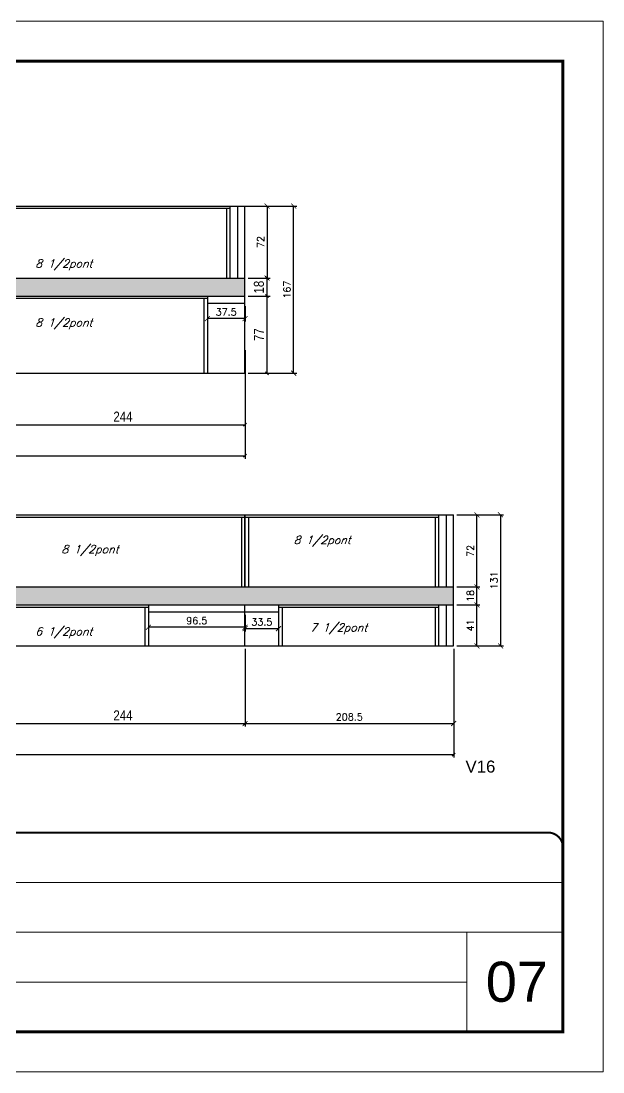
# Model space of a CAD drawing. Extents: x -10448 to -1189, y -11772 to 17235.
# Drawn here: x -6361 to -5780, y 14646 to 15696 of the extents above; entities that cross this region are included whole.
import ezdxf

# ---------------------------------------------------------------- set-up
doc = ezdxf.new("R2010")
doc.units = 0
doc.linetypes.add('CONTINUO', pattern=[0])
doc.linetypes.add('DASHED', pattern=[0.75, 0.5, -0.25])
for name, color, linetype in [('5', 5, 'Continuous'), ('COTA', 241, 'Continuous'), ('Painéis', 200, 'Continuous'), ('SARR_2.2x7', 40, 'Continuous'), ('SARR_3.5x7', 81, 'Continuous'), ('texto', 7, 'Continuous')]:
    doc.layers.add(name, color=color, linetype=linetype)
for name, color, linetype, lineweight in [('CARIMBO', 255, 'Continuous', 9), ('Folhas', 255, 'Continuous', 9), ('SARRAFO DE PRESSAO', 251, 'DASHED', 9)]:
    doc.layers.add(name, color=color, linetype=linetype, lineweight=lineweight)
doc.styles.add('ARIAL', font='arial.ttf')
doc.styles.add('COTA TECNICA', font='techl___.ttf', dxfattribs={"height": 10})
doc.styles.add('Romans', font='romans.shx')
doc.styles.get("Standard").update_dxf_attribs({"font": 'arial.ttf'})
doc.dimstyles.new('Cota Paínel', dxfattribs={"dimtxt": 7, "dimasz": 5, "dimexe": 3, "dimexo": 3, "dimgap": 3, "dimtad": 1, "dimdec": 1, "dimzin": 12, "dimdsep": 46, "dimtxsty": 'Romans', "dimblk": 'ARCHTICK', "dimcen": 0, "dimclrd": 4, "dimclre": 4, "dimclrt": 1, "dimadec": 1, "dimazin": 3, "dimtfac": 1, "dimtdec": 1, "dimtmove": 0, "dimatfit": 3, "dimldrblk": 'OBLIQUE', "dimfxl": 1, "dimtolj": 1, "dimtzin": 12, "dimarcsym": 0})
doc.dimstyles.new('PAINEL', dxfattribs={"dimtxt": 10, "dimasz": 3, "dimexe": 3, "dimexo": 3, "dimgap": 3, "dimtad": 1, "dimdec": 1, "dimzin": 12, "dimdsep": 46, "dimtxsty": 'COTA TECNICA', "dimblk1": 'OBLIQUE', "dimblk2": 'OBLIQUE', "dimsah": 1, "dimcen": 0.9, "dimclrd": 4, "dimclre": 4, "dimclrt": 240, "dimadec": 1, "dimazin": 3, "dimtfac": 1, "dimtdec": 1, "dimtmove": 0, "dimatfit": 3, "dimfxl": 1, "dimtolj": 1, "dimtzin": 12, "dimarcsym": 0})

# ---------------------------------------------------------------- blocks, each defined once
blk = doc.blocks.new('9999999999')
at = {"color": 30, "linetype": 'CONTINUO'}
for p, q in [((98564.6, 34379.6), (99584, 34379.6)), ((98564.6, 34329.8), (99488, 34329.8)), ((99584, 34329.8), (99488, 34329.8)), ((99488, 34329.8), (99488, 34230.2)), ((98564.6, 34280), (99488, 34280))]:
    blk.add_line(p, q, dxfattribs=at)
at = {"color": 30, "linetype": 'CONTINUO', "const_width": 2}
blk.add_lwpolyline([(99584, 34230.2), (99584, 34414.4, 0.414214), (99569, 34429.4), (98229, 34429.4, 0.414214), (98214, 34414.4), (98214, 34245.2, 0.414214), (98229, 34230.2), (99584, 34230.2)], format="xyb", dxfattribs=at)
at = {"layer": 'Folhas'}
blk.add_lwpolyline([(98139, 34190.2), (99624, 34190.2), (99624, 35240.2), (98139, 35240.2)], close=True, dxfattribs=at)
at = {"layer": 'Folhas', "color": 30, "const_width": 3}
blk.add_lwpolyline([(98214, 34230.2), (99584, 34230.2), (99584, 35200.2), (98214, 35200.2)], close=True, dxfattribs=at)
blk = doc.blocks.new('_Oblique')
at = {"color": 0, "linetype": 'ByBlock', "lineweight": -2}
blk.add_line((-0.5, -0.5), (0.5, 0.5), dxfattribs=at)
blk = doc.blocks.new('*D50')
at = {"layer": 'COTA', "color": 4, "linetype": 'ByBlock', "lineweight": -2, "transparency": 16777216}
for p, q in [((-6134.5, 15420.8), (-6112.5, 15420.8)), ((-6115.5, 15343.8), (-6115.5, 15420.8)), ((-6134.5, 15343.8), (-6112.5, 15343.8))]:
    blk.add_line(p, q, dxfattribs=at)
at = {"layer": 'Defpoints', "color": 0, "linetype": 'ByBlock', "transparency": 16777216}
for p in [(-6137.5, 15420.8), (-6115.5, 15420.8), (-6137.5, 15343.8)]:
    blk.add_point(p, dxfattribs=at)
at = {"layer": 'COTA', "color": 4, "linetype": 'ByBlock', "lineweight": -2, "transparency": 16777216, "xscale": 3, "yscale": 3, "zscale": 3}
for p, rotation in [((-6115.5, 15420.8), 90), ((-6115.5, 15343.8), 270)]:
    blk.add_blockref('_Oblique', p, dxfattribs=dict(at, rotation=rotation))
at = {"layer": 'COTA', "color": 240, "linetype": 'ByBlock', "transparency": 16777216, "insert": (-6123.6, 15382.3), "char_height": 10, "attachment_point": 5, "rotation": 90, "style": 'COTA TECNICA'}
blk.add_mtext('\\A1;77', dxfattribs=at)
blk = doc.blocks.new('*D51')
at = {"layer": 'COTA', "color": 4, "linetype": 'ByBlock', "lineweight": -2, "transparency": 16777216}
for p, q in [((-6134.5, 15438.8), (-6112.5, 15438.8)), ((-6115.5, 15420.8), (-6115.5, 15438.8)), ((-6134.5, 15420.8), (-6112.5, 15420.8))]:
    blk.add_line(p, q, dxfattribs=at)
at = {"layer": 'Defpoints', "color": 0, "linetype": 'ByBlock', "transparency": 16777216}
for p in [(-6137.5, 15438.8), (-6115.5, 15438.8), (-6137.5, 15420.8)]:
    blk.add_point(p, dxfattribs=at)
at = {"layer": 'COTA', "color": 4, "linetype": 'ByBlock', "lineweight": -2, "transparency": 16777216, "xscale": 3, "yscale": 3, "zscale": 3}
for p, rotation in [((-6115.5, 15438.8), 90), ((-6115.5, 15420.8), 270)]:
    blk.add_blockref('_Oblique', p, dxfattribs=dict(at, rotation=rotation))
at = {"layer": 'COTA', "color": 240, "linetype": 'ByBlock', "transparency": 16777216, "insert": (-6123.6, 15429.8), "char_height": 10, "attachment_point": 5, "rotation": 90, "style": 'COTA TECNICA'}
blk.add_mtext('\\A1;18', dxfattribs=at)
blk = doc.blocks.new('*D54')
at = {"layer": 'COTA', "color": 4, "linetype": 'ByBlock', "lineweight": -2, "transparency": 16777216}
for p, q in [((-7113.5, 15376.8), (-7113.5, 15258.3)), ((-6137.5, 15366.8), (-6137.5, 15258.3)), ((-7113.5, 15261.3), (-6137.5, 15261.3))]:
    blk.add_line(p, q, dxfattribs=at)
at = {"layer": 'Defpoints', "color": 0, "linetype": 'ByBlock', "transparency": 16777216}
for p in [(-7113.5, 15379.8), (-6137.5, 15369.8), (-6137.5, 15261.3)]:
    blk.add_point(p, dxfattribs=at)
at = {"layer": 'COTA', "color": 4, "linetype": 'ByBlock', "lineweight": -2, "transparency": 16777216, "xscale": 3, "yscale": 3, "zscale": 3, "rotation": 180}
blk.add_blockref('_Oblique', (-7113.5, 15261.3), dxfattribs=at)
at = {"layer": 'COTA', "color": 4, "linetype": 'ByBlock', "lineweight": -2, "transparency": 16777216, "xscale": 3, "yscale": 3, "zscale": 3}
blk.add_blockref('_Oblique', (-6137.5, 15261.3), dxfattribs=at)
at = {"layer": 'COTA', "color": 240, "linetype": 'ByBlock', "transparency": 16777216, "insert": (-6625.5, 15269.4), "char_height": 10, "attachment_point": 5, "style": 'COTA TECNICA'}
blk.add_mtext('\\A1;976', dxfattribs=at)
blk = doc.blocks.new('*D55')
at = {"layer": 'COTA', "color": 4, "linetype": 'ByBlock', "lineweight": -2, "transparency": 16777216}
for p, q in [((-6381.5, 15366.8), (-6381.5, 15289.3)), ((-6137.5, 15354.6), (-6137.5, 15289.3)), ((-6381.5, 15292.3), (-6137.5, 15292.3))]:
    blk.add_line(p, q, dxfattribs=at)
at = {"layer": 'Defpoints', "color": 0, "linetype": 'ByBlock', "transparency": 16777216}
for p in [(-6381.5, 15369.8), (-6137.5, 15357.6), (-6137.5, 15292.3)]:
    blk.add_point(p, dxfattribs=at)
at = {"layer": 'COTA', "color": 4, "linetype": 'ByBlock', "lineweight": -2, "transparency": 16777216, "xscale": 3, "yscale": 3, "zscale": 3, "rotation": 180}
blk.add_blockref('_Oblique', (-6381.5, 15292.3), dxfattribs=at)
at = {"layer": 'COTA', "color": 4, "linetype": 'ByBlock', "lineweight": -2, "transparency": 16777216, "xscale": 3, "yscale": 3, "zscale": 3}
blk.add_blockref('_Oblique', (-6137.5, 15292.3), dxfattribs=at)
at = {"layer": 'COTA', "color": 240, "linetype": 'ByBlock', "transparency": 16777216, "insert": (-6259.5, 15300.4), "char_height": 10, "attachment_point": 5, "style": 'COTA TECNICA'}
blk.add_mtext('\\A1;244', dxfattribs=at)
blk = doc.blocks.new('_ArchTick')
at = {"color": 0, "linetype": 'ByBlock', "const_width": 0.15}
blk.add_lwpolyline([(-0.5, -0.5), (0.5, 0.5)], dxfattribs=at)
blk = doc.blocks.new('*D59')
at = {"layer": 'COTA', "color": 4, "lineweight": -2, "transparency": 16777216}
for p, q in [((-6175, 15410.8), (-6175, 15395.4)), ((-6137.5, 15410.8), (-6137.5, 15395.4)), ((-6137.5, 15398.4), (-6175, 15398.4))]:
    blk.add_line(p, q, dxfattribs=at)
at = {"layer": 'Defpoints', "color": 0, "transparency": 16777216}
for p in [(-6175, 15413.8), (-6137.5, 15413.8), (-6175, 15398.4)]:
    blk.add_point(p, dxfattribs=at)
at = {"layer": 'COTA', "color": 4, "lineweight": -2, "transparency": 16777216, "xscale": 5, "yscale": 5, "zscale": 5, "rotation": 180}
blk.add_blockref('_ArchTick', (-6175, 15398.4), dxfattribs=at)
at = {"layer": 'COTA', "color": 4, "lineweight": -2, "transparency": 16777216, "xscale": 5, "yscale": 5, "zscale": 5}
blk.add_blockref('_ArchTick', (-6137.5, 15398.4), dxfattribs=at)
at = {"layer": 'COTA', "color": 1, "transparency": 16777216, "insert": (-6156.3, 15404.9), "char_height": 7, "attachment_point": 5, "style": 'Romans'}
blk.add_mtext('\\A1;37.5', dxfattribs=at)
blk = doc.blocks.new('*D62')
at = {"layer": 'COTA', "color": 4, "linetype": 'ByBlock', "lineweight": -2, "transparency": 16777216}
for p, q in [((-5929, 15068.3), (-5929, 14959.8)), ((-7113.5, 15032.3), (-7113.5, 14959.8)), ((-7113.5, 14962.8), (-5929, 14962.8))]:
    blk.add_line(p, q, dxfattribs=at)
at = {"layer": 'Defpoints', "color": 0, "linetype": 'ByBlock', "transparency": 16777216}
for p in [(-5929, 15071.3), (-7113.5, 15035.3), (-5929, 14962.8)]:
    blk.add_point(p, dxfattribs=at)
at = {"layer": 'COTA', "color": 4, "linetype": 'ByBlock', "lineweight": -2, "transparency": 16777216, "xscale": 3, "yscale": 3, "zscale": 3, "rotation": 180}
blk.add_blockref('_Oblique', (-7113.5, 14962.8), dxfattribs=at)
at = {"layer": 'COTA', "color": 4, "linetype": 'ByBlock', "lineweight": -2, "transparency": 16777216, "xscale": 3, "yscale": 3, "zscale": 3}
blk.add_blockref('_Oblique', (-5929, 14962.8), dxfattribs=at)
at = {"layer": 'COTA', "color": 240, "linetype": 'ByBlock', "transparency": 16777216, "insert": (-6521.3, 14970.9), "char_height": 10, "attachment_point": 5, "style": 'COTA TECNICA'}
blk.add_mtext('\\A1;1184.5', dxfattribs=at)
blk = doc.blocks.new('*D63')
at = {"layer": 'COTA', "color": 4, "linetype": 'ByBlock', "lineweight": -2, "transparency": 16777216}
for p, q in [((-6381.5, 15068.3), (-6381.5, 14990.8)), ((-6137.5, 15056), (-6137.5, 14990.8)), ((-6381.5, 14993.8), (-6137.5, 14993.8))]:
    blk.add_line(p, q, dxfattribs=at)
at = {"layer": 'Defpoints', "color": 0, "linetype": 'ByBlock', "transparency": 16777216}
for p in [(-6381.5, 15071.3), (-6137.5, 15059), (-6137.5, 14993.8)]:
    blk.add_point(p, dxfattribs=at)
at = {"layer": 'COTA', "color": 4, "linetype": 'ByBlock', "lineweight": -2, "transparency": 16777216, "xscale": 3, "yscale": 3, "zscale": 3, "rotation": 180}
blk.add_blockref('_Oblique', (-6381.5, 14993.8), dxfattribs=at)
at = {"layer": 'COTA', "color": 4, "linetype": 'ByBlock', "lineweight": -2, "transparency": 16777216, "xscale": 3, "yscale": 3, "zscale": 3}
blk.add_blockref('_Oblique', (-6137.5, 14993.8), dxfattribs=at)
at = {"layer": 'COTA', "color": 240, "linetype": 'ByBlock', "transparency": 16777216, "insert": (-6259.5, 15001.9), "char_height": 10, "attachment_point": 5, "style": 'COTA TECNICA'}
blk.add_mtext('\\A1;244', dxfattribs=at)
blk = doc.blocks.new('*D66')
at = {"layer": 'COTA', "color": 4, "lineweight": -2, "transparency": 16777216}
for p, q in [((-6234, 15102.3), (-6234, 15086.9)), ((-6137.5, 15102.3), (-6137.5, 15086.9)), ((-6137.5, 15089.9), (-6234, 15089.9))]:
    blk.add_line(p, q, dxfattribs=at)
at = {"layer": 'Defpoints', "color": 0, "transparency": 16777216}
for p in [(-6234, 15105.3), (-6137.5, 15105.3), (-6234, 15089.9)]:
    blk.add_point(p, dxfattribs=at)
at = {"layer": 'COTA', "color": 4, "lineweight": -2, "transparency": 16777216, "xscale": 5, "yscale": 5, "zscale": 5, "rotation": 180}
blk.add_blockref('_ArchTick', (-6234, 15089.9), dxfattribs=at)
at = {"layer": 'COTA', "color": 4, "lineweight": -2, "transparency": 16777216, "xscale": 5, "yscale": 5, "zscale": 5}
blk.add_blockref('_ArchTick', (-6137.5, 15089.9), dxfattribs=at)
at = {"layer": 'COTA', "color": 1, "transparency": 16777216, "insert": (-6185.8, 15096.4), "char_height": 7, "attachment_point": 5, "style": 'Romans'}
blk.add_mtext('\\A1;96.5', dxfattribs=at)
blk = doc.blocks.new('*D68')
at = {"layer": 'COTA', "color": 4, "lineweight": -2, "transparency": 16777216}
for p, q in [((-6137.5, 15102.3), (-6137.5, 15085.6)), ((-6104, 15102.3), (-6104, 15085.6)), ((-6137.5, 15088.6), (-6104, 15088.6))]:
    blk.add_line(p, q, dxfattribs=at)
at = {"layer": 'Defpoints', "color": 0, "transparency": 16777216}
for p in [(-6137.5, 15105.3), (-6104, 15105.3), (-6104, 15088.6)]:
    blk.add_point(p, dxfattribs=at)
at = {"layer": 'COTA', "color": 4, "lineweight": -2, "transparency": 16777216, "xscale": 5, "yscale": 5, "zscale": 5, "rotation": 180}
blk.add_blockref('_ArchTick', (-6137.5, 15088.6), dxfattribs=at)
at = {"layer": 'COTA', "color": 4, "lineweight": -2, "transparency": 16777216, "xscale": 5, "yscale": 5, "zscale": 5}
blk.add_blockref('_ArchTick', (-6104, 15088.6), dxfattribs=at)
at = {"layer": 'COTA', "color": 1, "transparency": 16777216, "insert": (-6120.8, 15095.1), "char_height": 7, "attachment_point": 5, "style": 'Romans'}
blk.add_mtext('\\A1;33.5', dxfattribs=at)
blk = doc.blocks.new('*D69')
at = {"layer": 'COTA', "color": 4, "lineweight": -2, "transparency": 16777216}
for p, q in [((-6137.5, 15068.3), (-6137.5, 14990.8)), ((-5929, 15068.3), (-5929, 14990.8)), ((-6137.5, 14993.8), (-5929, 14993.8))]:
    blk.add_line(p, q, dxfattribs=at)
at = {"layer": 'Defpoints', "color": 0, "transparency": 16777216}
for p in [(-6137.5, 15071.3), (-5929, 15071.3), (-5929, 14993.8)]:
    blk.add_point(p, dxfattribs=at)
at = {"layer": 'COTA', "color": 4, "lineweight": -2, "transparency": 16777216, "xscale": 5, "yscale": 5, "zscale": 5, "rotation": 180}
blk.add_blockref('_ArchTick', (-6137.5, 14993.8), dxfattribs=at)
at = {"layer": 'COTA', "color": 4, "lineweight": -2, "transparency": 16777216, "xscale": 5, "yscale": 5, "zscale": 5}
blk.add_blockref('_ArchTick', (-5929, 14993.8), dxfattribs=at)
at = {"layer": 'COTA', "color": 1, "transparency": 16777216, "insert": (-6033.3, 15000.3), "char_height": 7, "attachment_point": 5, "style": 'Romans'}
blk.add_mtext('\\A1;208.5', dxfattribs=at)
blk = doc.blocks.new('*D75')
at = {"layer": 'COTA', "color": 4, "lineweight": -2, "transparency": 16777216}
for p, q in [((-6134.5, 15510.8), (-6112.5, 15510.8)), ((-6115.5, 15510.8), (-6115.5, 15438.8)), ((-6134.5, 15438.8), (-6112.5, 15438.8))]:
    blk.add_line(p, q, dxfattribs=at)
at = {"layer": 'Defpoints', "color": 0, "transparency": 16777216}
for p in [(-6137.5, 15510.8), (-6137.5, 15438.8), (-6115.5, 15438.8)]:
    blk.add_point(p, dxfattribs=at)
at = {"layer": 'COTA', "color": 4, "lineweight": -2, "transparency": 16777216, "xscale": 5, "yscale": 5, "zscale": 5}
for p, rotation in [((-6115.5, 15510.8), 90), ((-6115.5, 15438.8), 270)]:
    blk.add_blockref('_ArchTick', p, dxfattribs=dict(at, rotation=rotation))
at = {"layer": 'COTA', "color": 1, "transparency": 16777216, "insert": (-6122, 15474.8), "char_height": 7, "attachment_point": 5, "rotation": 90, "style": 'Romans'}
blk.add_mtext('\\A1;72', dxfattribs=at)
blk = doc.blocks.new('*D76')
at = {"layer": 'COTA', "color": 4, "lineweight": -2, "transparency": 16777216}
for p, q in [((-6141.5, 15510.8), (-6085.9, 15510.8)), ((-6088.9, 15343.8), (-6088.9, 15510.8)), ((-6134.5, 15343.8), (-6085.9, 15343.8))]:
    blk.add_line(p, q, dxfattribs=at)
at = {"layer": 'Defpoints', "color": 0, "transparency": 16777216}
for p in [(-6144.5, 15510.8), (-6088.9, 15510.8), (-6137.5, 15343.8)]:
    blk.add_point(p, dxfattribs=at)
at = {"layer": 'COTA', "color": 4, "lineweight": -2, "transparency": 16777216, "xscale": 5, "yscale": 5, "zscale": 5}
for p, rotation in [((-6088.9, 15510.8), 90), ((-6088.9, 15343.8), 270)]:
    blk.add_blockref('_ArchTick', p, dxfattribs=dict(at, rotation=rotation))
at = {"layer": 'COTA', "color": 1, "transparency": 16777216, "insert": (-6095.4, 15427.3), "char_height": 7, "attachment_point": 5, "rotation": 90, "style": 'Romans'}
blk.add_mtext('\\A1;167', dxfattribs=at)
blk = doc.blocks.new('*D77')
at = {"layer": 'COTA', "color": 4, "lineweight": -2, "transparency": 16777216}
for p, q in [((-5926, 15202.3), (-5902.8, 15202.3)), ((-5905.8, 15130.3), (-5905.8, 15202.3)), ((-5926, 15130.3), (-5902.8, 15130.3))]:
    blk.add_line(p, q, dxfattribs=at)
at = {"layer": 'Defpoints', "color": 0, "transparency": 16777216}
for p in [(-5929, 15202.3), (-5905.8, 15202.3), (-5929, 15130.3)]:
    blk.add_point(p, dxfattribs=at)
at = {"layer": 'COTA', "color": 4, "lineweight": -2, "transparency": 16777216, "xscale": 5, "yscale": 5, "zscale": 5}
for p, rotation in [((-5905.8, 15202.3), 90), ((-5905.8, 15130.3), 270)]:
    blk.add_blockref('_ArchTick', p, dxfattribs=dict(at, rotation=rotation))
at = {"layer": 'COTA', "color": 1, "transparency": 16777216, "insert": (-5912.3, 15166.3), "char_height": 7, "attachment_point": 5, "rotation": 90, "style": 'Romans'}
blk.add_mtext('\\A1;72', dxfattribs=at)
blk = doc.blocks.new('*D78')
at = {"layer": 'COTA', "color": 4, "lineweight": -2, "transparency": 16777216}
for p, q in [((-5926, 15130.3), (-5902.8, 15130.3)), ((-5905.8, 15112.3), (-5905.8, 15130.3)), ((-5926, 15112.3), (-5902.8, 15112.3))]:
    blk.add_line(p, q, dxfattribs=at)
at = {"layer": 'Defpoints', "color": 0, "transparency": 16777216}
for p in [(-5929, 15130.3), (-5905.8, 15130.3), (-5929, 15112.3)]:
    blk.add_point(p, dxfattribs=at)
at = {"layer": 'COTA', "color": 4, "lineweight": -2, "transparency": 16777216, "xscale": 5, "yscale": 5, "zscale": 5}
for p, rotation in [((-5905.8, 15130.3), 90), ((-5905.8, 15112.3), 270)]:
    blk.add_blockref('_ArchTick', p, dxfattribs=dict(at, rotation=rotation))
at = {"layer": 'COTA', "color": 1, "transparency": 16777216, "insert": (-5912.3, 15121.3), "char_height": 7, "attachment_point": 5, "rotation": 90, "style": 'Romans'}
blk.add_mtext('\\A1;18', dxfattribs=at)
blk = doc.blocks.new('*D79')
at = {"layer": 'COTA', "color": 4, "lineweight": -2, "transparency": 16777216}
for p, q in [((-5926, 15112.3), (-5902.8, 15112.3)), ((-5905.8, 15071.3), (-5905.8, 15112.3)), ((-5926, 15071.3), (-5902.8, 15071.3))]:
    blk.add_line(p, q, dxfattribs=at)
at = {"layer": 'Defpoints', "color": 0, "transparency": 16777216}
for p in [(-5929, 15112.3), (-5905.8, 15112.3), (-5929, 15071.3)]:
    blk.add_point(p, dxfattribs=at)
at = {"layer": 'COTA', "color": 4, "lineweight": -2, "transparency": 16777216, "xscale": 5, "yscale": 5, "zscale": 5}
for p, rotation in [((-5905.8, 15112.3), 90), ((-5905.8, 15071.3), 270)]:
    blk.add_blockref('_ArchTick', p, dxfattribs=dict(at, rotation=rotation))
at = {"layer": 'COTA', "color": 1, "transparency": 16777216, "insert": (-5912.3, 15091.8), "char_height": 7, "attachment_point": 5, "rotation": 90, "style": 'Romans'}
blk.add_mtext('\\A1;41', dxfattribs=at)
blk = doc.blocks.new('*D80')
at = {"layer": 'COTA', "color": 4, "lineweight": -2, "transparency": 16777216}
for p, q in [((-5926, 15202.3), (-5879.2, 15202.3)), ((-5882.2, 15202.3), (-5882.2, 15071.3)), ((-5926, 15071.3), (-5879.2, 15071.3))]:
    blk.add_line(p, q, dxfattribs=at)
at = {"layer": 'Defpoints', "color": 0, "transparency": 16777216}
for p in [(-5929, 15202.3), (-5929, 15071.3), (-5882.2, 15071.3)]:
    blk.add_point(p, dxfattribs=at)
at = {"layer": 'COTA', "color": 4, "lineweight": -2, "transparency": 16777216, "xscale": 5, "yscale": 5, "zscale": 5}
for p, rotation in [((-5882.2, 15202.3), 90), ((-5882.2, 15071.3), 270)]:
    blk.add_blockref('_ArchTick', p, dxfattribs=dict(at, rotation=rotation))
at = {"layer": 'COTA', "color": 1, "transparency": 16777216, "insert": (-5888.7, 15136.8), "char_height": 7, "attachment_point": 5, "rotation": 90, "style": 'Romans'}
blk.add_mtext('\\A1;131', dxfattribs=at)

msp = doc.modelspace()

# ---------------------------------------------------------------- hatches: boundary and pattern name
at = {"layer": 'COTA', "linetype": 'ByBlock'}
h = msp.add_hatch(dxfattribs=at)
h.set_pattern_fill('AR-CONC', color=256, scale=0.03)
h.paths.add_polyline_path([(-6137.54, 15420.8), (-6137.54, 15438.8), (-7113.54, 15438.8), (-7113.54, 15420.8)])
h = msp.add_hatch(dxfattribs=at)
h.set_pattern_fill('AR-CONC', color=256, scale=0.03)
h.paths.add_polyline_path([(-7113.54, 15130.28), (-7113.54, 15112.28), (-6137.54, 15112.28), (-5929.04, 15112.28), (-5929.04, 15130.28), (-6137.54, 15130.28)])

# ---------------------------------------------------------------- linework, layer by layer
for p, q in [((-6137.54, 15420.8), (-6137.54, 15438.8)), ((-5929.04, 15112.28), (-5929.04, 15130.28))]:
    msp.add_line(p, q, dxfattribs=at)
at = {"layer": 'Painéis', "linetype": 'ByBlock'}
for p, q in [((-7113.54, 15510.8), (-6137.54, 15510.8)), ((-6137.54, 15438.8), (-6137.54, 15510.8)), ((-7113.54, 15438.8), (-6137.54, 15438.8)), ((-7113.54, 15420.8), (-6137.54, 15420.8)), ((-6137.54, 15343.8), (-6137.54, 15420.8)), ((-6658.04, 15343.8), (-6137.54, 15343.8)), ((-7113.54, 15202.28), (-6137.54, 15202.28)), ((-6137.54, 15130.28), (-6137.54, 15202.28)), ((-6137.54, 15202.28), (-5929.04, 15202.28)), ((-6137.54, 15130.28), (-6137.54, 15202.28)), ((-5929.04, 15130.28), (-5929.04, 15202.28)), ((-7113.54, 15130.28), (-6137.54, 15130.28)), ((-6137.54, 15130.28), (-5929.04, 15130.28)), ((-7113.54, 15112.28), (-6137.54, 15112.28)), ((-6137.54, 15071.28), (-6137.54, 15112.28)), ((-6137.54, 15112.28), (-5929.04, 15112.28)), ((-6137.54, 15071.28), (-6137.54, 15112.28)), ((-5929.04, 15071.28), (-5929.04, 15112.28)), ((-7065.04, 15071.28), (-6137.54, 15071.28)), ((-6137.54, 15071.28), (-5929.04, 15071.28))]:
    msp.add_line(p, q, dxfattribs=at)
at = {"layer": 'SARR_2.2x7', "linetype": 'Continuous'}
for p, q in [((-6381.54, 15508.6), (-6152.54, 15508.6)), ((-6144.54, 15438.8), (-6144.54, 15510.8)), ((-6381.54, 15418.6), (-6175.04, 15418.6)), ((-6175.04, 15413.8), (-6137.54, 15413.8)), ((-6381.54, 15200.08), (-6137.54, 15200.08)), ((-6137.54, 15200.08), (-5944.04, 15200.08)), ((-5936.04, 15130.28), (-5936.04, 15202.28)), ((-6381.54, 15110.08), (-6234.04, 15110.08)), ((-6104.04, 15110.08), (-5944.04, 15110.08)), ((-5936.04, 15071.28), (-5936.04, 15112.28)), ((-6234.04, 15105.28), (-6137.54, 15105.28)), ((-6137.54, 15105.28), (-6104.04, 15105.28))]:
    msp.add_line(p, q, dxfattribs=at)
at = {"layer": 'SARR_3.5x7'}
for p, q in [((-6156.04, 15508.6), (-6156.04, 15438.8)), ((-6152.54, 15510.8), (-6152.54, 15438.8)), ((-6156.04, 15438.8), (-6152.54, 15438.8)), ((-6178.54, 15418.6), (-6178.54, 15343.8)), ((-6175.04, 15420.8), (-6175.04, 15343.8)), ((-6141.04, 15200.08), (-6141.04, 15130.28)), ((-6137.54, 15202.28), (-6137.54, 15130.28)), ((-6137.54, 15202.28), (-6137.54, 15130.28)), ((-6134.04, 15200.08), (-6134.04, 15130.28)), ((-5947.54, 15200.08), (-5947.54, 15130.28)), ((-5944.04, 15202.28), (-5944.04, 15130.28)), ((-6141.04, 15130.28), (-6137.54, 15130.28)), ((-6137.54, 15130.28), (-6134.04, 15130.28)), ((-5947.54, 15130.28), (-5944.04, 15130.28)), ((-6237.54, 15110.08), (-6237.54, 15071.28)), ((-6234.04, 15112.28), (-6234.04, 15071.28)), ((-6104.04, 15112.28), (-6104.04, 15071.28)), ((-6100.54, 15110.08), (-6100.54, 15071.28)), ((-5947.54, 15110.08), (-5947.54, 15071.28)), ((-5944.04, 15112.28), (-5944.04, 15071.28)), ((-6122.54, 15071.28), (-6119.04, 15071.28)), ((-5947.54, 15071.28), (-5944.04, 15071.28))]:
    msp.add_line(p, q, dxfattribs=at)

# ---------------------------------------------------------------- block references
at = {"layer": 'SARRAFO DE PRESSAO', "color": 6, "linetype": 'ByBlock'}
msp.add_blockref('9999999999', (-105403.76, -19544.55), dxfattribs=at)

# ---------------------------------------------------------------- texts
at = {"layer": '5', "linetype": 'Continuous'}
msp.add_text('V16', height=12, rotation=0.00004, dxfattribs=at).set_placement((-5917.17, 14944.78))
at = {"layer": 'CARIMBO', "style": 'ARIAL'}
msp.add_text('07', height=40, dxfattribs=at).set_placement((-5896.92, 14715.8))
at = {"layer": 'texto', "color": 2, "char_height": 8, "attachment_point": 5, "style": 'Romans'}
for s, insert in [('{\\Q19;\\C256;8 1/2pont}', (-6318.54, 15452.02)), ('{\\Q19;\\C256;8 1/2pont}', (-6318.54, 15393.02)), ('{\\Q19;\\C256;8 1/2pont}', (-6292.42, 15166.62)), ('{\\Q19;\\C256;8 1/2pont}', (-6060.42, 15175.82)), ('{\\Q19;\\C256;6 1/2pont}', (-6318.54, 15084.5)), ('{\\Q19;\\C256;7 1/2pont}', (-6043.91, 15088.47))]:
    msp.add_mtext(s, dxfattribs=dict(at, insert=insert))

# ---------------------------------------------------------------- dimensions: what is measured, and where the dimension line sits
at = {"layer": 'COTA'}
for base, p1, p2, picture, middle in [((-6088.88, 15510.8), (-6137.54, 15343.8), (-6144.54, 15510.8), '*D76', (-6095.38, 15427.3)), ((-6115.54, 15438.8), (-6137.54, 15510.8), (-6137.54, 15438.8), '*D75', (-6122.04, 15474.8)), ((-5905.82, 15202.28), (-5929.04, 15130.28), (-5929.04, 15202.28), '*D77', (-5912.32, 15166.28)), ((-5882.21, 15071.28), (-5929.04, 15202.28), (-5929.04, 15071.28), '*D80', (-5888.71, 15136.78)), ((-5905.82, 15130.28), (-5929.04, 15112.28), (-5929.04, 15130.28), '*D78', (-5912.32, 15121.28)), ((-5905.82, 15112.28), (-5929.04, 15071.28), (-5929.04, 15112.28), '*D79', (-5912.32, 15091.78))]:
    dim = msp.add_linear_dim(base=base, p1=p1, p2=p2, angle=90, dimstyle='Cota Paínel', dxfattribs=at)
    dim.commit()
    dim.dimension.update_dxf_attribs({"geometry": picture, "text_midpoint": middle})
at = {"layer": 'COTA', "linetype": 'ByBlock'}
for base, p1, p2, picture, middle in [((-6115.54, 15438.8), (-6137.54, 15420.8), (-6137.54, 15438.8), '*D51', (-6123.63, 15429.8)), ((-6115.54, 15420.8), (-6137.54, 15343.8), (-6137.54, 15420.8), '*D50', (-6123.61, 15382.3))]:
    dim = msp.add_linear_dim(base=base, p1=p1, p2=p2, angle=90, dimstyle='PAINEL', dxfattribs=at)
    dim.commit()
    dim.dimension.update_dxf_attribs({"geometry": picture, "text_midpoint": middle})
at = {"layer": 'COTA'}
for base, p1, p2, picture, middle in [((-6175.04, 15398.37), (-6137.54, 15413.8), (-6175.04, 15413.8), '*D59', (-6156.29, 15404.87)), ((-6234.04, 15089.85), (-6137.54, 15105.28), (-6234.04, 15105.28), '*D66', (-6185.79, 15096.35)), ((-6104.04, 15088.57), (-6137.54, 15105.28), (-6104.04, 15105.28), '*D68', (-6120.79, 15095.07)), ((-5929.04, 14993.78), (-6137.54, 15071.28), (-5929.04, 15071.28), '*D69', (-6033.29, 15000.28))]:
    dim = msp.add_linear_dim(base=base, p1=p1, p2=p2, dimstyle='Cota Paínel', dxfattribs=at)
    dim.commit()
    dim.dimension.update_dxf_attribs({"geometry": picture, "text_midpoint": middle})
at = {"layer": 'COTA', "linetype": 'ByBlock'}
for base, p1, p2, picture, middle in [((-6137.54, 15261.31), (-7113.54, 15379.8), (-6137.54, 15369.8), '*D54', (-6625.54, 15269.44)), ((-6137.54, 15292.3), (-6381.54, 15369.8), (-6137.54, 15357.55), '*D55', (-6259.54, 15300.37)), ((-5929.04, 14962.79), (-7113.54, 15035.28), (-5929.04, 15071.28), '*D62', (-6521.29, 14970.92)), ((-6137.54, 14993.78), (-6381.54, 15071.28), (-6137.54, 15059.03), '*D63', (-6259.54, 15001.85))]:
    dim = msp.add_linear_dim(base=base, p1=p1, p2=p2, dimstyle='PAINEL', dxfattribs=at)
    dim.commit()
    dim.dimension.update_dxf_attribs({"geometry": picture, "text_midpoint": middle})

doc.saveas('drawing.dxf')
